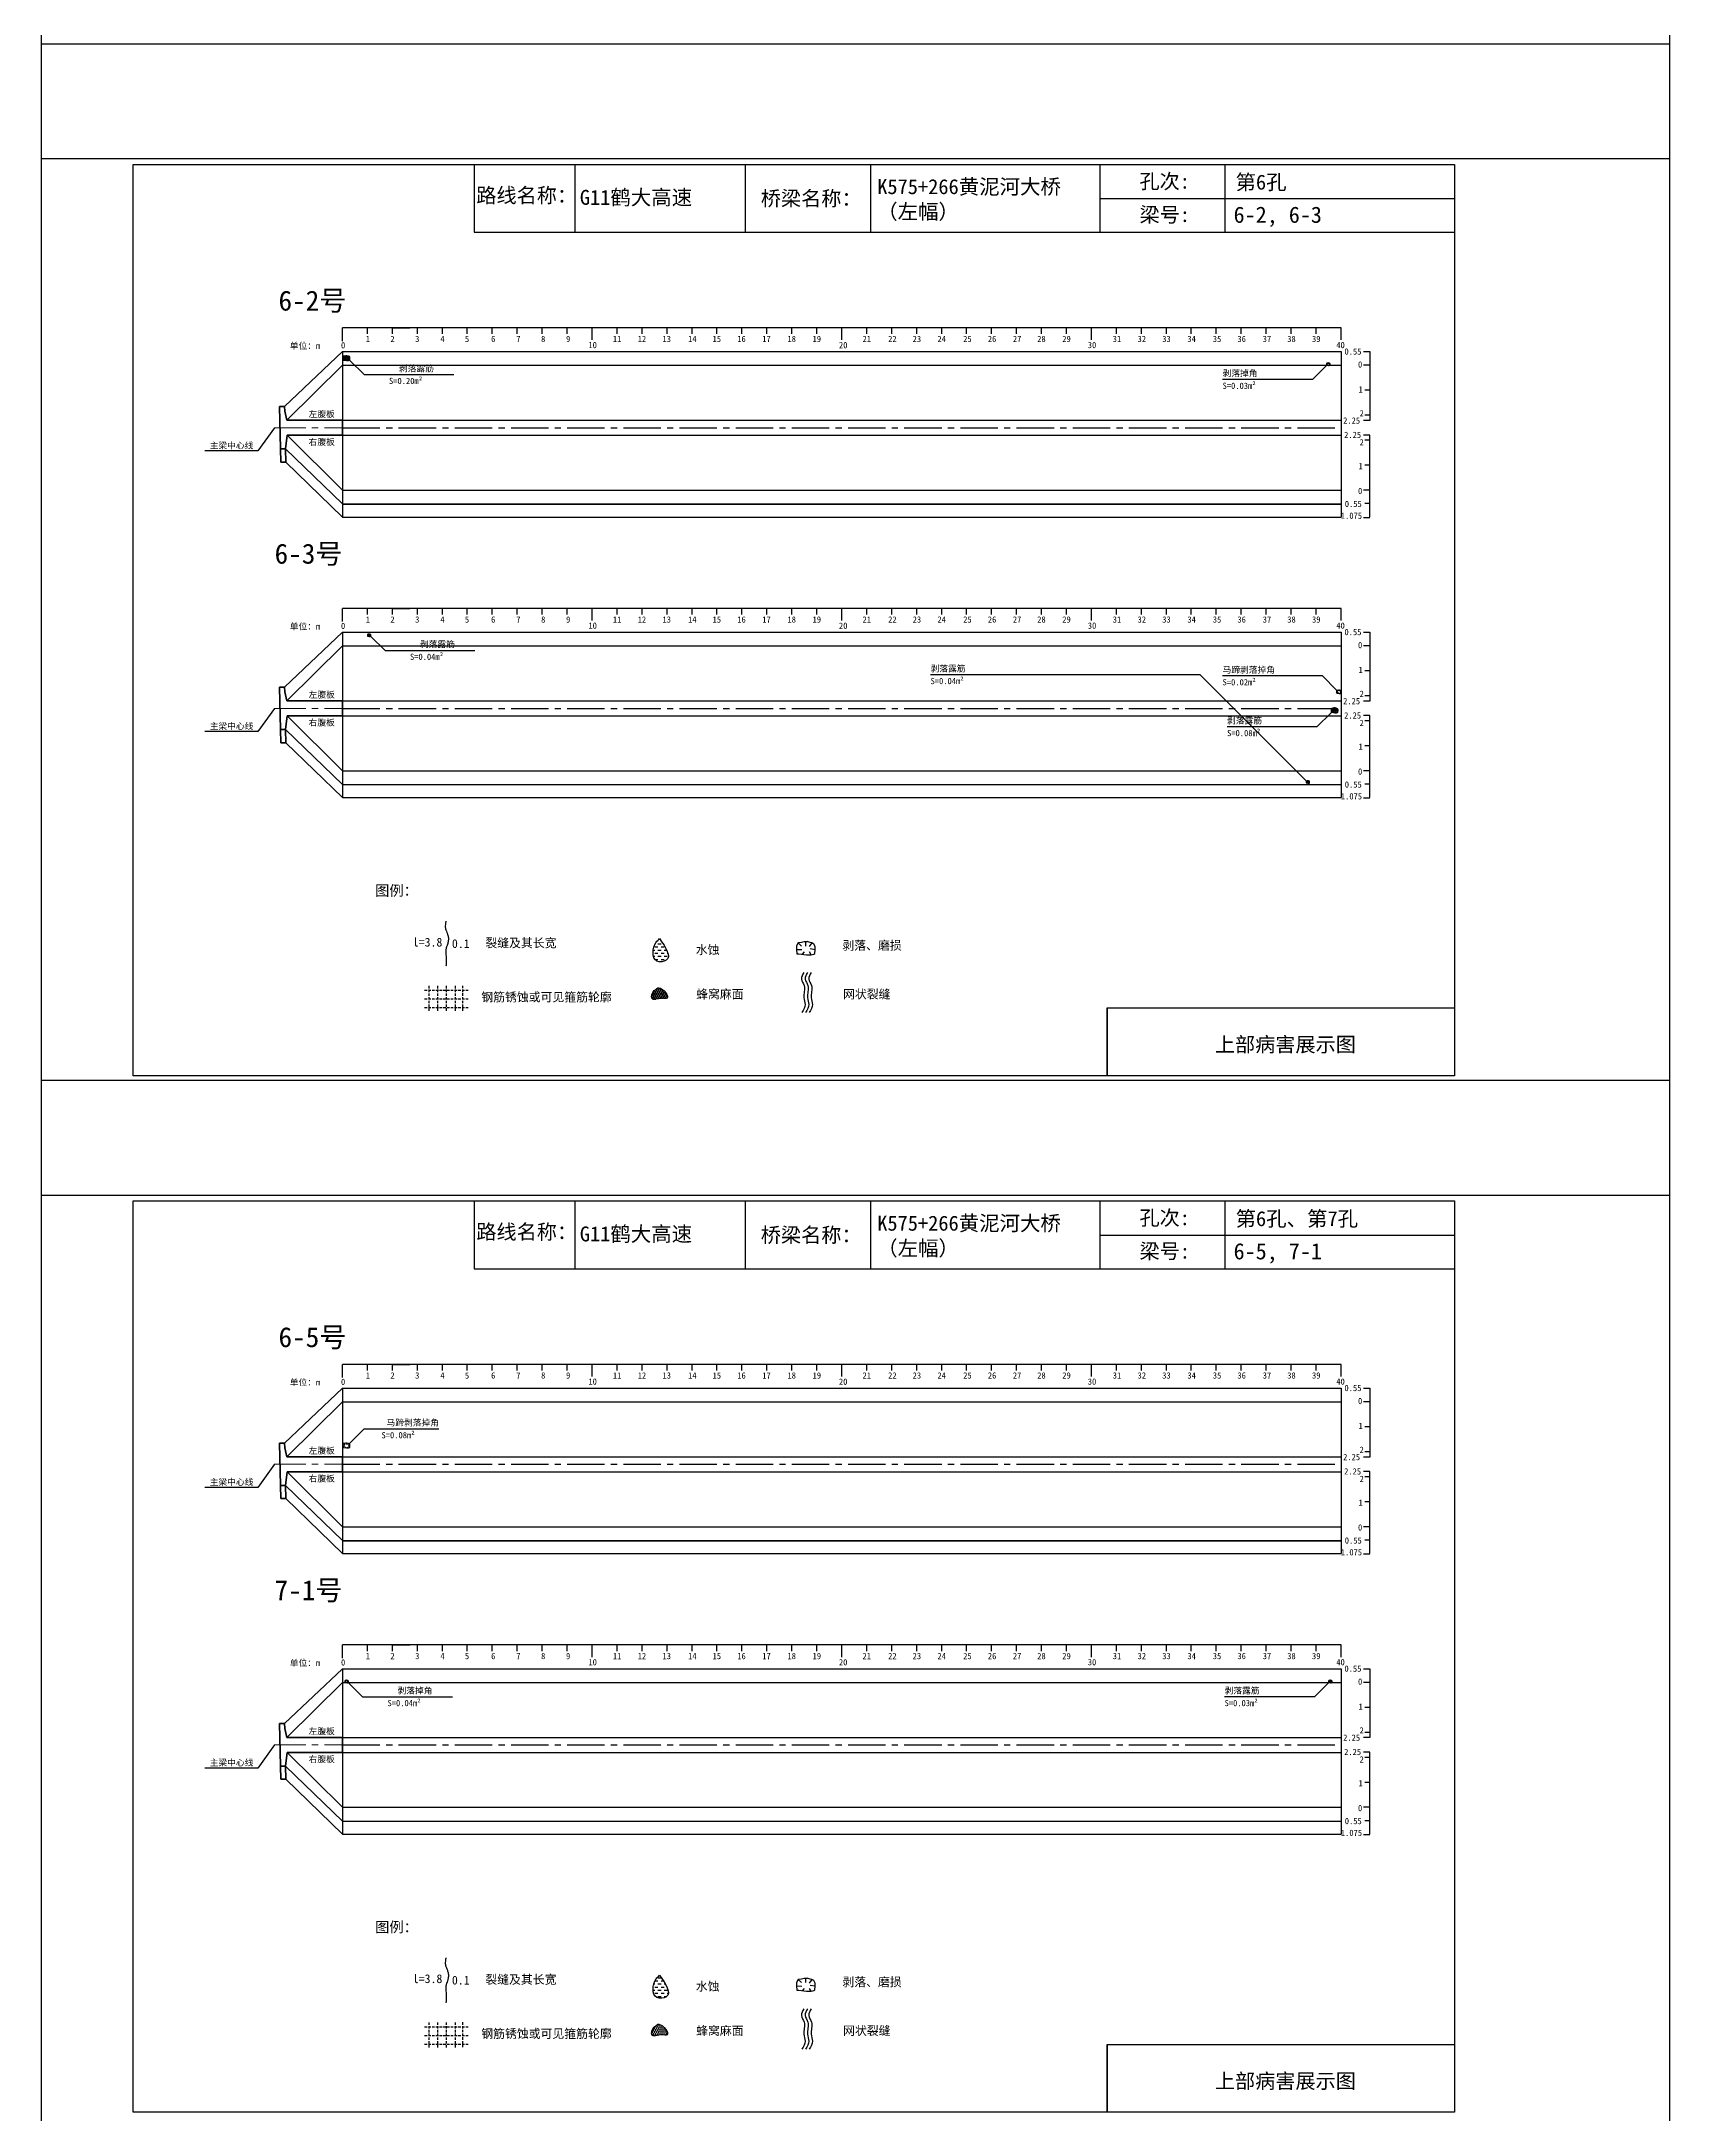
# Model space of a CAD drawing. Header units: millimetres. Extents: x -37 to 615, y -7153 to 23.
# Drawn here: x -37 to 615, y -5446 to -4616 of the extents above; entities that cross this region are included whole.
import ezdxf

# ---------------------------------------------------------------- set-up
doc = ezdxf.new("R2010")
doc.units = ezdxf.units.MM
for name, pattern in [('CENTER', [2, 1.25, -0.25, 0.25, -0.25]), ('CENTER2', [1.125, 0.75, -0.125, 0.125, -0.125]), ('DASHED', [0.75, 0.5, -0.25])]:
    doc.linetypes.add(name, pattern=pattern)
for name, color, linetype in [('加固措施', 7, 'Continuous'), ('图层1', 7, 'Continuous'), ('病害', 5, 'Continuous'), ('轮廓', 3, 'Continuous')]:
    doc.layers.add(name, color=color, linetype=linetype)
doc.layers.add('虚线', color=7, linetype='Continuous', lineweight=30)
doc.styles.get("Standard").update_dxf_attribs({"font": ''})
doc.styles.add('汉字', font='')
doc.styles.get('Standard').set_extended_font_data('SimSun')
doc.styles.get('汉字').set_extended_font_data('SimSun')
pattern_1 = [(0, (-2783.5002, -201.1734), (0.38480574, 0.76961148), [0, -0.76961148])]
pattern_2 = [(0, (-4794.9262, -487.88576), (0.38480574, 0.76961148), [0, -0.76961148])]
pattern_3 = [(0, (-2240.9707, -124.7498), (1.2467706, 1.2467706), [1.2467706, -1.2467706])]

# ---------------------------------------------------------------- blocks, each defined once
blk = doc.blocks.new('adfsd')
at = {"lineweight": -2, "ltscale": 0.5}
for p, q in [((1140.876, -3083.768), (1140.94, -3083.769)), ((1140.897, -3083.694), (1140.936, -3083.729)), ((1140.948, -3083.824), (1140.969, -3083.796)), ((1140.983, -3083.682), (1140.981, -3083.729)), ((1141.053, -3083.694), (1141.022, -3083.735)), ((1141.045, -3083.83), (1141.028, -3083.796)), ((1141.094, -3083.772), (1141.036, -3083.763))]:
    blk.add_line(p, q, dxfattribs=at)
blk.add_lwpolyline([(1141, -3083.682), (1140.967, -3083.682), (1140.934, -3083.69), (1140.897, -3083.694), (1140.876, -3083.727), (1140.876, -3083.768), (1140.88, -3083.818), (1140.905, -3083.818), (1140.991, -3083.83), (1141.045, -3083.83), (1141.078, -3083.822), (1141.09, -3083.814), (1141.094, -3083.772), (1141.094, -3083.735), (1141.078, -3083.707), (1141.053, -3083.694), (1141.033, -3083.69), (1141, -3083.678)], dxfattribs=at)
blk = doc.blocks.new('chi')
at = {"color": 0}
for p, q in [((1147.409, -3079.329), (1147.409, -3078.8)), ((1187.409, -3078.8), (1147.409, -3078.8)), ((1148.409, -3079.041), (1148.409, -3078.8)), ((1149.409, -3079.041), (1149.409, -3078.8)), ((1149.409, -3078.8), (1150.109, -3078.8)), ((1150.409, -3079.041), (1150.409, -3078.8)), ((1151.409, -3079.041), (1151.409, -3078.8)), ((1152.409, -3079.041), (1152.409, -3078.8)), ((1153.409, -3079.041), (1153.409, -3078.8)), ((1154.409, -3079.041), (1154.409, -3078.8)), ((1155.409, -3079.041), (1155.409, -3078.8)), ((1156.409, -3079.041), (1156.409, -3078.8)), ((1157.409, -3079.283), (1157.409, -3078.8)), ((1158.409, -3079.041), (1158.409, -3078.8)), ((1159.409, -3079.041), (1159.409, -3078.8)), ((1160.409, -3079.041), (1160.409, -3078.8)), ((1161.409, -3079.041), (1161.409, -3078.8)), ((1162.409, -3079.041), (1162.409, -3078.8)), ((1163.409, -3079.041), (1163.409, -3078.8)), ((1164.409, -3079.041), (1164.409, -3078.8)), ((1165.409, -3079.041), (1165.409, -3078.8)), ((1166.409, -3079.041), (1166.409, -3078.8)), ((1167.409, -3079.283), (1167.409, -3078.8)), ((1168.409, -3079.041), (1168.409, -3078.8)), ((1169.409, -3079.041), (1169.409, -3078.8)), ((1170.409, -3079.041), (1170.409, -3078.8)), ((1171.409, -3079.041), (1171.409, -3078.8)), ((1172.409, -3079.041), (1172.409, -3078.8)), ((1173.409, -3079.041), (1173.409, -3078.8)), ((1174.409, -3079.041), (1174.409, -3078.8)), ((1175.409, -3079.041), (1175.409, -3078.8)), ((1176.409, -3079.041), (1176.409, -3078.8)), ((1177.409, -3079.283), (1177.409, -3078.8)), ((1178.409, -3079.041), (1178.409, -3078.8)), ((1179.409, -3079.041), (1179.409, -3078.8)), ((1180.409, -3079.041), (1180.409, -3078.8)), ((1181.409, -3079.041), (1181.409, -3078.8)), ((1182.409, -3079.041), (1182.409, -3078.8)), ((1183.409, -3079.041), (1183.409, -3078.8)), ((1184.409, -3079.041), (1184.409, -3078.8)), ((1185.409, -3079.041), (1185.409, -3078.8)), ((1186.409, -3079.041), (1186.409, -3078.8)), ((1187.409, -3079.283), (1187.409, -3078.8))]:
    blk.add_line(p, q, dxfattribs=at)
for s, p in [('1', (1148.339, -3079.368)), ('2', (1149.328, -3079.368)), ('3', (1150.319, -3079.368)), ('4', (1151.329, -3079.368)), ('5', (1152.313, -3079.368)), ('6', (1153.363, -3079.368)), ('7', (1154.37, -3079.368)), ('8', (1155.363, -3079.368)), ('9', (1156.363, -3079.368)), ('11', (1158.242, -3079.368)), ('12', (1159.233, -3079.368)), ('13', (1160.227, -3079.368)), ('14', (1161.252, -3079.368)), ('15', (1162.233, -3079.368)), ('16', (1163.223, -3079.368)), ('17', (1164.224, -3079.368)), ('18', (1165.232, -3079.368)), ('19', (1166.238, -3079.368)), ('21', (1168.24, -3079.368)), ('22', (1169.264, -3079.368)), ('23', (1170.247, -3079.368)), ('24', (1171.24, -3079.368)), ('25', (1172.271, -3079.368)), ('26', (1173.258, -3079.368)), ('27', (1174.261, -3079.368)), ('28', (1175.236, -3079.368)), ('29', (1176.24, -3079.368)), ('31', (1178.261, -3079.368)), ('32', (1179.256, -3079.368)), ('33', (1180.243, -3079.368)), ('34', (1181.251, -3079.368)), ('35', (1182.269, -3079.368)), ('36', (1183.256, -3079.368)), ('37', (1184.269, -3079.368)), ('38', (1185.251, -3079.368)), ('39', (1186.242, -3079.368)), ('0', (1147.349, -3079.623)), ('10', (1157.259, -3079.613)), ('20', (1167.294, -3079.617)), ('30', (1177.262, -3079.613)), ('40', (1187.216, -3079.613))]:
    blk.add_text(s, height=0.25).set_placement(p)
blk = doc.blocks.new('kopp')
at = {"color": 0}
for p, q in [((1188.308, -3078.25), (1188.558, -3078.25)), ((1188.558, -3078.25), (1188.558, -3078.8)), ((1188.558, -3078.8), (1188.308, -3078.8)), ((1188.558, -3078.8), (1188.558, -3079.8)), ((1188.558, -3079.8), (1188.358, -3079.8)), ((1188.558, -3079.8), (1188.558, -3079.8)), ((1188.558, -3079.8), (1188.558, -3080.8)), ((1188.558, -3080.8), (1188.358, -3080.8)), ((1188.558, -3080.8), (1188.558, -3081.009)), ((1188.558, -3081.009), (1188.308, -3081.009)), ((1188.558, -3081.592), (1188.308, -3081.592)), ((1188.558, -3081.8), (1188.558, -3081.592)), ((1188.558, -3081.8), (1188.358, -3081.8)), ((1188.558, -3082.8), (1188.558, -3081.8)), ((1188.558, -3082.8), (1188.358, -3082.8)), ((1188.558, -3083.8), (1188.558, -3082.8)), ((1188.558, -3082.8), (1188.558, -3082.8)), ((1188.558, -3083.8), (1188.308, -3083.8)), ((1188.558, -3084.875), (1188.558, -3083.8)), ((1188.308, -3084.888), (1188.558, -3084.888)), ((1188.558, -3084.338), (1188.358, -3084.338))]:
    blk.add_line(p, q, dxfattribs=at)
for s, p in [('0.55', (1187.543, -3078.37)), ('0', (1188.086, -3078.891)), ('1', (1188.109, -3079.89)), ('2.25', (1187.49, -3081.135)), ('2', (1188.15, -3080.842)), ('2.25', (1187.53, -3081.708)), ('2', (1188.15, -3082.006)), ('1', (1188.109, -3082.959)), ('0.55', (1187.556, -3084.474)), ('0', (1188.086, -3083.954)), ('1.075', (1187.398, -3084.946))]:
    blk.add_text(s, height=0.25).set_placement(p)

msp = doc.modelspace()

# ---------------------------------------------------------------- hatches: boundary and pattern name
at = {"layer": '加固措施', "lineweight": -2}
h = msp.add_hatch(dxfattribs=at)
h.set_pattern_fill('DASH', color=256, scale=0.626645)
h.set_pattern_definition(pattern_3)
edge = h.paths.add_edge_path()
edge.add_spline(control_points=[(210.85, -4975.12), (210.36, -4975.55), (208.03, -4977.61), (207.41, -4985.1), (216.74, -4983.77), (213.29, -4978.7), (210.85, -4975.12)], knot_values=[0, 0, 0, 0, 3.237042, 15.187225, 21.182779, 35.601669, 35.601669, 35.601669, 35.601669], degree=3, periodic=0)
h = msp.add_hatch(dxfattribs=at)
h.set_pattern_fill('DASH', color=256, scale=0.626645)
h.set_pattern_definition(pattern_3)
edge = h.paths.add_edge_path()
edge.add_spline(control_points=[(210.85, -4975.12), (210.36, -4975.55), (208.03, -4977.61), (207.41, -4985.1), (216.74, -4983.77), (213.29, -4978.7), (210.85, -4975.12)], knot_values=[0, 0, 0, 0, 3.237042, 15.187225, 21.182779, 35.601669, 35.601669, 35.601669, 35.601669], degree=3, periodic=0)
h = msp.add_hatch(dxfattribs=at)
h.set_pattern_fill('DOTS', scale=0.696272)
h.set_pattern_definition(pattern_1)
edge = h.paths.add_edge_path()
edge.add_spline(control_points=[(210.19, -4994.78), (209.15, -4995.49), (207.68, -4996.51), (207.52, -5000.25), (211, -4998.53), (215.72, -4999.88), (212.21, -4994.7), (210.31, -4994.78), (210.19, -4994.78)], knot_values=[0, 0, 0, 0, 5.205471, 7.397577, 12.944796, 16.169923, 23.88441, 24.400432, 24.400432, 24.400432, 24.400432], degree=3, periodic=0)
h = msp.add_hatch(dxfattribs=at)
h.set_pattern_fill('DOTS', scale=0.696272)
h.set_pattern_definition(pattern_1)
edge = h.paths.add_edge_path()
edge.add_spline(control_points=[(210.19, -4994.78), (209.15, -4995.49), (207.68, -4996.51), (207.52, -5000.25), (211, -4998.53), (215.72, -4999.88), (212.21, -4994.7), (210.31, -4994.78), (210.19, -4994.78)], knot_values=[0, 0, 0, 0, 5.205471, 7.397577, 12.944796, 16.169923, 23.88441, 24.400432, 24.400432, 24.400432, 24.400432], degree=3, periodic=0)
h = msp.add_hatch(dxfattribs=at)
h.set_pattern_fill('DASH', color=256, scale=0.626645)
h.set_pattern_definition(pattern_3)
edge = h.paths.add_edge_path()
edge.add_spline(control_points=[(210.85, -5390.12), (210.36, -5390.55), (208.03, -5392.61), (207.41, -5400.1), (216.74, -5398.77), (213.29, -5393.7), (210.85, -5390.12)], knot_values=[0, 0, 0, 0, 3.237042, 15.187225, 21.182779, 35.601669, 35.601669, 35.601669, 35.601669], degree=3, periodic=0)
h = msp.add_hatch(dxfattribs=at)
h.set_pattern_fill('DASH', color=256, scale=0.626645)
h.set_pattern_definition(pattern_3)
edge = h.paths.add_edge_path()
edge.add_spline(control_points=[(210.85, -5390.12), (210.36, -5390.55), (208.03, -5392.61), (207.41, -5400.1), (216.74, -5398.77), (213.29, -5393.7), (210.85, -5390.12)], knot_values=[0, 0, 0, 0, 3.237042, 15.187225, 21.182779, 35.601669, 35.601669, 35.601669, 35.601669], degree=3, periodic=0)
h = msp.add_hatch(dxfattribs=at)
h.set_pattern_fill('DOTS', scale=0.696272)
h.set_pattern_definition(pattern_1)
edge = h.paths.add_edge_path()
edge.add_spline(control_points=[(210.19, -5409.78), (209.15, -5410.49), (207.68, -5411.51), (207.52, -5415.25), (211, -5413.53), (215.72, -5414.88), (212.21, -5409.7), (210.31, -5409.78), (210.19, -5409.78)], knot_values=[0, 0, 0, 0, 5.205471, 7.397577, 12.944796, 16.169923, 23.88441, 24.400432, 24.400432, 24.400432, 24.400432], degree=3, periodic=0)
h = msp.add_hatch(dxfattribs=at)
h.set_pattern_fill('DOTS', scale=0.696272)
h.set_pattern_definition(pattern_1)
edge = h.paths.add_edge_path()
edge.add_spline(control_points=[(210.19, -5409.78), (209.15, -5410.49), (207.68, -5411.51), (207.52, -5415.25), (211, -5413.53), (215.72, -5414.88), (212.21, -5409.7), (210.31, -5409.78), (210.19, -5409.78)], knot_values=[0, 0, 0, 0, 5.205471, 7.397577, 12.944796, 16.169923, 23.88441, 24.400432, 24.400432, 24.400432, 24.400432], degree=3, periodic=0)
at = {"layer": '病害', "lineweight": -2}
h = msp.add_hatch(dxfattribs=at)
h.set_pattern_fill('DOTS', color=4, scale=0.696272, style=0)
h.set_pattern_definition(pattern_2)
edge = h.paths.add_edge_path()
edge.add_spline(control_points=[(210.19, -4994.78), (209.15, -4995.49), (207.68, -4996.51), (207.52, -5000.25), (211, -4998.53), (215.72, -4999.88), (212.21, -4994.7), (210.31, -4994.78), (210.19, -4994.78)], knot_values=[0, 0, 0, 0, 1.041094, 1.479515, 2.588959, 3.233985, 4.776882, 4.880086, 4.880086, 4.880086, 4.880086], degree=3, periodic=0)
h = msp.add_hatch(dxfattribs=at)
h.set_pattern_fill('DOTS', color=4, scale=0.696272, style=0)
h.set_pattern_definition(pattern_2)
edge = h.paths.add_edge_path()
edge.add_spline(control_points=[(210.19, -4994.78), (209.15, -4995.49), (207.68, -4996.51), (207.52, -5000.25), (211, -4998.53), (215.72, -4999.88), (212.21, -4994.7), (210.31, -4994.78), (210.19, -4994.78)], knot_values=[0, 0, 0, 0, 1.041094, 1.479515, 2.588959, 3.233985, 4.776882, 4.880086, 4.880086, 4.880086, 4.880086], degree=3, periodic=0)
h = msp.add_hatch(dxfattribs=at)
h.set_pattern_fill('DOTS', color=4, scale=0.696272, style=0)
h.set_pattern_definition(pattern_2)
edge = h.paths.add_edge_path()
edge.add_spline(control_points=[(210.19, -5409.78), (209.15, -5410.49), (207.68, -5411.51), (207.52, -5415.25), (211, -5413.53), (215.72, -5414.88), (212.21, -5409.7), (210.31, -5409.78), (210.19, -5409.78)], knot_values=[0, 0, 0, 0, 1.041094, 1.479515, 2.588959, 3.233985, 4.776882, 4.880086, 4.880086, 4.880086, 4.880086], degree=3, periodic=0)
h = msp.add_hatch(dxfattribs=at)
h.set_pattern_fill('DOTS', color=4, scale=0.696272, style=0)
h.set_pattern_definition(pattern_2)
edge = h.paths.add_edge_path()
edge.add_spline(control_points=[(210.19, -5409.78), (209.15, -5410.49), (207.68, -5411.51), (207.52, -5415.25), (211, -5413.53), (215.72, -5414.88), (212.21, -5409.7), (210.31, -5409.78), (210.19, -5409.78)], knot_values=[0, 0, 0, 0, 1.041094, 1.479515, 2.588959, 3.233985, 4.776882, 4.880086, 4.880086, 4.880086, 4.880086], degree=3, periodic=0)

# ---------------------------------------------------------------- linework, layer by layer
at = {"color": 0, "linetype": 'ByBlock'}
for p, q in [((0, -4665.15), (529.17, -4665.15)), ((0, -5030), (0, -4665.15)), ((136.5, -4665.15), (136.5, -4692.28)), ((245.1, -4665.15), (245.1, -4692.28)), ((387.13, -4665.15), (387.13, -4692.28)), ((437.29, -4665.21), (437.29, -4692.34)), ((529.17, -4665.15), (529.17, -5030)), ((136.5, -4692.28), (529.17, -4692.28)), ((390.12, -5030), (390.12, -5002.88)), ((390.12, -5002.88), (529.17, -5002.88)), ((529.17, -5030), (0, -5030)), ((0, -5080.15), (529.17, -5080.15)), ((0, -5445), (0, -5080.15)), ((136.5, -5080.15), (136.5, -5107.28)), ((245.1, -5080.15), (245.1, -5107.28)), ((387.13, -5080.15), (387.13, -5107.28)), ((437.29, -5080.21), (437.29, -5107.34)), ((529.17, -5080.15), (529.17, -5445)), ((136.5, -5107.28), (529.17, -5107.28)), ((390.12, -5445), (390.12, -5417.88)), ((390.12, -5417.88), (529.17, -5417.88)), ((529.17, -5445), (0, -5445))]:
    msp.add_line(p, q, dxfattribs=at)
at = {"color": 0}
for p, q in [((60.65, -4762.07), (83.82, -4740.07)), ((61.57, -4767.57), (83.82, -4745.57)), ((83.82, -4740.07), (83.82, -4806.32)), ((83.82, -4740.07), (483.82, -4740.07)), ((483.82, -4740.07), (483.82, -4806.32)), ((56.57, -4770.57), (49.96, -4779.83)), ((83.82, -4767.57), (483.82, -4767.57)), ((483.82, -4767.57), (483.82, -4770.57)), ((49.96, -4779.83), (28.63, -4779.83)), ((60.99, -4779.07), (83.82, -4801.07)), ((61.64, -4773.57), (83.82, -4795.57)), ((83.82, -4773.57), (483.82, -4773.57)), ((61.09, -4784.32), (83.82, -4806.32)), ((83.82, -4795.57), (483.82, -4795.57)), ((83.82, -4801.07), (483.82, -4801.07)), ((83.82, -4801.19), (483.82, -4801.19)), ((83.82, -4806.32), (483.82, -4806.32)), ((60.65, -4874.41), (83.82, -4852.41)), ((83.82, -4852.41), (83.82, -4918.66)), ((83.82, -4852.41), (483.82, -4852.41)), ((483.82, -4852.41), (483.82, -4918.66)), ((61.57, -4879.92), (83.82, -4857.91)), ((83.82, -4857.91), (483.82, -4857.91)), ((83.82, -4879.91), (483.82, -4879.91)), ((483.82, -4879.91), (483.82, -4882.91)), ((56.57, -4882.91), (49.96, -4892.17)), ((61.64, -4885.91), (83.82, -4907.91)), ((83.82, -4885.91), (483.82, -4885.91)), ((49.96, -4892.17), (28.63, -4892.17)), ((60.99, -4891.41), (83.82, -4913.41)), ((61.09, -4896.66), (83.82, -4918.66)), ((83.82, -4907.91), (483.82, -4907.91)), ((83.82, -4913.41), (483.82, -4913.41)), ((83.82, -4918.66), (483.82, -4918.66)), ((60.65, -5177.07), (83.82, -5155.07)), ((61.57, -5182.57), (83.82, -5160.57)), ((83.82, -5155.07), (83.82, -5221.32)), ((83.82, -5155.07), (483.82, -5155.07)), ((483.82, -5155.07), (483.82, -5221.32)), ((56.57, -5185.57), (49.96, -5194.83)), ((83.82, -5182.57), (483.82, -5182.57)), ((483.82, -5182.57), (483.82, -5185.57)), ((49.96, -5194.83), (28.63, -5194.83)), ((60.99, -5194.07), (83.82, -5216.07)), ((61.64, -5188.57), (83.82, -5210.57)), ((83.82, -5188.57), (483.82, -5188.57)), ((61.09, -5199.32), (83.82, -5221.32)), ((83.82, -5210.57), (483.82, -5210.57)), ((83.82, -5216.07), (483.82, -5216.07)), ((83.82, -5216.19), (483.82, -5216.19)), ((83.82, -5221.32), (483.82, -5221.32)), ((60.65, -5289.41), (83.82, -5267.41)), ((83.82, -5267.41), (83.82, -5333.66)), ((83.82, -5267.41), (483.82, -5267.41)), ((483.82, -5267.41), (483.82, -5333.66)), ((61.57, -5294.92), (83.82, -5272.91)), ((83.82, -5272.91), (483.82, -5272.91)), ((83.82, -5294.91), (483.82, -5294.91)), ((483.82, -5294.91), (483.82, -5297.91)), ((56.57, -5297.91), (49.96, -5307.17)), ((61.64, -5300.91), (83.82, -5322.91)), ((83.82, -5300.91), (483.82, -5300.91)), ((49.96, -5307.17), (28.63, -5307.17)), ((60.99, -5306.41), (83.82, -5328.41)), ((61.09, -5311.66), (83.82, -5333.66)), ((83.82, -5322.91), (483.82, -5322.91)), ((83.82, -5328.41), (483.82, -5328.41)), ((83.82, -5333.66), (483.82, -5333.66))]:
    msp.add_line(p, q, dxfattribs=at)
for p, q in [((83.82, -4745.57), (483.82, -4745.57)), ((83.82, -5160.57), (483.82, -5160.57))]:
    msp.add_line(p, q)
at = {"color": 1, "linetype": 'DASHED'}
for p, q in [((84, -4742.19), (86.79, -4742.19)), ((84, -4742.68), (86.79, -4742.68)), ((84, -4743.17), (86.79, -4743.17)), ((84.7, -4743.65), (84.7, -4741.71)), ((85.39, -4743.65), (85.39, -4741.71)), ((86.09, -4743.65), (86.09, -4741.71)), ((93.8, -4853.38), (95.19, -4853.38)), ((93.8, -4853.62), (95.19, -4853.62)), ((93.8, -4853.86), (95.19, -4853.86)), ((94.15, -4854.11), (94.15, -4853.13)), ((94.5, -4854.11), (94.5, -4853.13)), ((94.85, -4854.11), (94.85, -4853.13)), ((479.8, -4883.19), (482.59, -4883.19)), ((479.8, -4883.67), (482.59, -4883.67)), ((479.8, -4884.16), (482.59, -4884.16)), ((480.5, -4884.65), (480.5, -4882.7)), ((481.19, -4884.65), (481.19, -4882.7)), ((481.89, -4884.65), (481.89, -4882.7)), ((469.8, -4912.14), (471.19, -4912.14)), ((469.8, -4912.38), (471.19, -4912.38)), ((469.8, -4912.62), (471.19, -4912.62)), ((470.15, -4912.87), (470.15, -4911.89)), ((470.5, -4912.87), (470.5, -4911.89)), ((470.85, -4912.87), (470.85, -4911.89)), ((478.8, -5272.27), (480.19, -5272.27)), ((478.8, -5272.51), (480.19, -5272.51)), ((478.8, -5272.76), (480.19, -5272.76)), ((479.15, -5273), (479.15, -5272.03)), ((479.5, -5273), (479.5, -5272.03)), ((479.85, -5273), (479.85, -5272.03))]:
    msp.add_line(p, q, dxfattribs=at)
at = {"color": 7}
for p, q in [((84, -4742.87), (84.82, -4742.88)), ((84.26, -4741.92), (84.77, -4742.36)), ((84.92, -4743.58), (85.19, -4743.22)), ((85.37, -4741.76), (85.34, -4742.36)), ((86.26, -4741.92), (85.86, -4742.44)), ((86.16, -4743.65), (85.94, -4743.22)), ((86.79, -4742.92), (86.04, -4742.8)), ((478, -4745.21), (478.41, -4745.21)), ((478.13, -4744.73), (478.38, -4744.95)), ((478.46, -4745.56), (478.59, -4745.38)), ((478.68, -4744.65), (478.67, -4744.95)), ((479.13, -4744.73), (478.93, -4744.99)), ((479.08, -4745.6), (478.97, -4745.38)), ((479.39, -4745.23), (479.02, -4745.17)), ((93.8, -4853.71), (94.21, -4853.72)), ((93.93, -4853.24), (94.18, -4853.46)), ((94.26, -4854.07), (94.39, -4853.89)), ((94.48, -4853.16), (94.47, -4853.46)), ((94.93, -4853.24), (94.73, -4853.5)), ((94.88, -4854.11), (94.77, -4853.89)), ((95.19, -4853.74), (94.82, -4853.68)), ((482, -4876.43), (482.59, -4876.44)), ((482.19, -4875.76), (482.55, -4876.07)), ((482.66, -4876.94), (482.85, -4876.69)), ((482.98, -4875.64), (482.96, -4876.07)), ((483.62, -4875.76), (483.34, -4876.13)), ((483.55, -4877), (483.39, -4876.69)), ((484, -4876.47), (483.47, -4876.39)), ((479.8, -4883.86), (480.62, -4883.87)), ((480.06, -4882.91), (480.57, -4883.35)), ((480.72, -4884.57), (480.99, -4884.21)), ((481.17, -4882.75), (481.14, -4883.35)), ((482.06, -4882.91), (481.66, -4883.43)), ((481.96, -4884.65), (481.74, -4884.21)), ((482.59, -4883.91), (481.84, -4883.79)), ((469.8, -4912.47), (470.21, -4912.48)), ((469.93, -4912), (470.18, -4912.22)), ((470.26, -4912.83), (470.39, -4912.65)), ((470.48, -4911.92), (470.47, -4912.22)), ((470.93, -4912), (470.73, -4912.26)), ((470.88, -4912.87), (470.77, -4912.65)), ((471.19, -4912.5), (470.82, -4912.44)), ((84, -5178.21), (84.82, -5178.22)), ((84.26, -5177.26), (84.77, -5177.7)), ((84.92, -5178.92), (85.19, -5178.56)), ((85.37, -5177.11), (85.34, -5177.7)), ((86.26, -5177.26), (85.86, -5177.78)), ((86.16, -5179), (85.94, -5178.56)), ((86.79, -5178.26), (86.04, -5178.15)), ((84.8, -5272.61), (85.21, -5272.61)), ((84.93, -5272.13), (85.18, -5272.35)), ((85.26, -5272.96), (85.39, -5272.78)), ((85.48, -5272.05), (85.47, -5272.35)), ((85.93, -5272.13), (85.73, -5272.39)), ((85.88, -5273), (85.77, -5272.78)), ((86.19, -5272.63), (85.82, -5272.57)), ((478.8, -5272.61), (479.21, -5272.61)), ((478.93, -5272.13), (479.18, -5272.35)), ((479.26, -5272.96), (479.39, -5272.78)), ((479.48, -5272.05), (479.47, -5272.35)), ((479.93, -5272.13), (479.73, -5272.39)), ((479.88, -5273), (479.77, -5272.78)), ((480.19, -5272.63), (479.82, -5272.57))]:
    msp.add_line(p, q, dxfattribs=at)
at = {"color": 1, "linetype": 'CENTER2', "ltscale": 20}
for p, q in [((83.82, -4770.57), (483.82, -4770.57)), ((83.82, -4882.91), (483.82, -4882.91)), ((83.82, -5185.57), (483.82, -5185.57)), ((83.82, -5297.91), (483.82, -5297.91))]:
    msp.add_line(p, q, dxfattribs=at)
at = {"color": 1, "linetype": 'DASHED', "ltscale": 2}
for p, q in [((116.71, -4995.75), (134.11, -4995.75)), ((116.71, -4995.75), (134.11, -4995.75)), ((118.45, -4994.01), (118.45, -5004.45)), ((118.45, -4994.01), (118.45, -5004.45)), ((121.93, -4994.01), (121.93, -5004.45)), ((121.93, -4994.01), (121.93, -5004.45)), ((125.41, -4994.01), (125.41, -5004.45)), ((125.41, -4994.01), (125.41, -5004.45)), ((128.89, -4994.01), (128.89, -5004.45)), ((128.89, -4994.01), (128.89, -5004.45)), ((131.87, -4993.98), (131.87, -5004.43)), ((131.87, -4993.98), (131.87, -5004.43)), ((116.71, -4999.23), (134.11, -4999.23)), ((116.71, -4999.23), (134.11, -4999.23)), ((116.71, -5002.71), (134.11, -5002.71)), ((116.71, -5002.71), (134.11, -5002.71)), ((116.71, -5410.75), (134.11, -5410.75)), ((116.71, -5410.75), (134.11, -5410.75)), ((118.45, -5409.01), (118.45, -5419.45)), ((118.45, -5409.01), (118.45, -5419.45)), ((121.93, -5409.01), (121.93, -5419.45)), ((121.93, -5409.01), (121.93, -5419.45)), ((125.41, -5409.01), (125.41, -5419.45)), ((125.41, -5409.01), (125.41, -5419.45)), ((128.89, -5409.01), (128.89, -5419.45)), ((128.89, -5409.01), (128.89, -5419.45)), ((131.87, -5408.98), (131.87, -5419.43)), ((131.87, -5408.98), (131.87, -5419.43)), ((116.71, -5414.23), (134.11, -5414.23)), ((116.71, -5414.23), (134.11, -5414.23)), ((116.71, -5417.71), (134.11, -5417.71)), ((116.71, -5417.71), (134.11, -5417.71))]:
    msp.add_line(p, q, dxfattribs=at)
at = {"color": 3, "linetype": 'ByBlock'}
for points in [[(-36.77, -4201.81), (615.38, -4201.81), (615.38, -4662.93), (-36.77, -4662.93)], [(-36.77, -4616.81), (615.38, -4616.81), (615.38, -5077.93), (-36.77, -5077.93)], [(-36.77, -5031.81), (615.38, -5031.81), (615.38, -5492.93), (-36.77, -5492.93)]]:
    msp.add_lwpolyline(points, close=True, dxfattribs=at)
at = {"color": 7}
for points in [[(85.58, -4741.76), (85.16, -4741.76), (84.74, -4741.87), (84.26, -4741.92), (84, -4742.34), (84, -4742.87), (84.05, -4743.5), (84.37, -4743.5), (85.47, -4743.65), (86.16, -4743.65), (86.58, -4743.55), (86.74, -4743.44), (86.79, -4742.92), (86.79, -4742.44), (86.58, -4742.08), (86.26, -4741.92), (86, -4741.87), (85.58, -4741.71)], [(86.79, -4743.65), (92.45, -4749.31), (128.45, -4749.31)], [(478, -4745.6), (472.34, -4751.26), (436.34, -4751.26)], [(478.79, -4744.65), (478.58, -4744.65), (478.37, -4744.71), (478.13, -4744.73), (478, -4744.94), (478, -4745.21), (478.03, -4745.52), (478.18, -4745.52), (478.74, -4745.6), (479.08, -4745.6), (479.29, -4745.55), (479.37, -4745.49), (479.39, -4745.23), (479.39, -4745), (479.29, -4744.81), (479.13, -4744.73), (479, -4744.71), (478.79, -4744.63)], [(94.59, -4853.16), (94.38, -4853.16), (94.17, -4853.21), (93.93, -4853.24), (93.8, -4853.45), (93.8, -4853.71), (93.83, -4854.03), (93.98, -4854.03), (94.54, -4854.11), (94.88, -4854.11), (95.09, -4854.06), (95.17, -4854), (95.19, -4853.74), (95.19, -4853.5), (95.09, -4853.32), (94.93, -4853.24), (94.8, -4853.21), (94.59, -4853.13)], [(95.19, -4854.11), (100.85, -4859.76), (136.85, -4859.76)], [(469.8, -4911.89), (427.37, -4869.47), (319.37, -4869.47)], [(482, -4875.6), (476.34, -4869.95), (436.34, -4869.95)], [(483.13, -4875.64), (482.83, -4875.64), (482.53, -4875.72), (482.19, -4875.76), (482, -4876.06), (482, -4876.43), (482.04, -4876.89), (482.26, -4876.89), (483.06, -4877), (483.55, -4877), (483.85, -4876.92), (483.96, -4876.85), (484, -4876.47), (484, -4876.13), (483.85, -4875.87), (483.62, -4875.76), (483.43, -4875.72), (483.13, -4875.6)], [(479.8, -4884.65), (474.14, -4890.3), (438.14, -4890.3)], [(481.38, -4882.75), (480.96, -4882.75), (480.54, -4882.86), (480.06, -4882.91), (479.8, -4883.33), (479.8, -4883.86), (479.85, -4884.49), (480.17, -4884.49), (481.27, -4884.65), (481.96, -4884.65), (482.38, -4884.54), (482.54, -4884.44), (482.59, -4883.91), (482.59, -4883.44), (482.38, -4883.07), (482.06, -4882.91), (481.8, -4882.86), (481.38, -4882.7)], [(470.59, -4911.92), (470.38, -4911.92), (470.17, -4911.97), (469.93, -4912), (469.8, -4912.21), (469.8, -4912.47), (469.83, -4912.79), (469.98, -4912.79), (470.54, -4912.87), (470.88, -4912.87), (471.09, -4912.81), (471.17, -4912.76), (471.19, -4912.5), (471.19, -4912.26), (471.09, -4912.08), (470.93, -4912), (470.8, -4911.97), (470.59, -4911.89)], [(85.58, -5177.11), (85.16, -5177.11), (84.74, -5177.21), (84.26, -5177.26), (84, -5177.69), (84, -5178.21), (84.05, -5178.84), (84.37, -5178.84), (85.47, -5179), (86.16, -5179), (86.58, -5178.89), (86.74, -5178.79), (86.79, -5178.26), (86.79, -5177.79), (86.58, -5177.42), (86.26, -5177.26), (86, -5177.21), (85.58, -5177.05)], [(86.79, -5177.05), (92.45, -5171.4), (122.45, -5171.4)], [(85.59, -5272.05), (85.38, -5272.05), (85.17, -5272.11), (84.93, -5272.13), (84.8, -5272.34), (84.8, -5272.61), (84.83, -5272.92), (84.98, -5272.92), (85.54, -5273), (85.88, -5273), (86.09, -5272.95), (86.17, -5272.89), (86.19, -5272.63), (86.19, -5272.4), (86.09, -5272.21), (85.93, -5272.13), (85.8, -5272.11), (85.59, -5272.03)], [(86.19, -5273), (91.85, -5278.66), (127.85, -5278.66)], [(478.8, -5273), (473.14, -5278.66), (437.14, -5278.66)], [(479.59, -5272.05), (479.38, -5272.05), (479.17, -5272.11), (478.93, -5272.13), (478.8, -5272.34), (478.8, -5272.61), (478.83, -5272.92), (478.98, -5272.92), (479.54, -5273), (479.88, -5273), (480.09, -5272.95), (480.17, -5272.89), (480.19, -5272.63), (480.19, -5272.4), (480.09, -5272.21), (479.93, -5272.13), (479.8, -5272.11), (479.59, -5272.03)]]:
    msp.add_lwpolyline(points, dxfattribs=at)
at = {"lineweight": -2}
for points in [[(210.19, -4994.78), (209.15, -4995.49), (207.68, -4996.51), (207.52, -5000.25), (211, -4998.53), (215.72, -4999.88), (212.21, -4994.7), (210.31, -4994.78), (210.19, -4994.78)], [(210.19, -4994.78), (209.15, -4995.49), (207.68, -4996.51), (207.52, -5000.25), (211, -4998.53), (215.72, -4999.88), (212.21, -4994.7), (210.31, -4994.78), (210.19, -4994.78)], [(210.19, -5409.78), (209.15, -5410.49), (207.68, -5411.51), (207.52, -5415.25), (211, -5413.53), (215.72, -5414.88), (212.21, -5409.7), (210.31, -5409.78), (210.19, -5409.78)], [(210.19, -5409.78), (209.15, -5410.49), (207.68, -5411.51), (207.52, -5415.25), (211, -5413.53), (215.72, -5414.88), (212.21, -5409.7), (210.31, -5409.78), (210.19, -5409.78)]]:
    msp.add_open_spline(points, degree=3, knots=[0, 0, 0, 0, 3.624423, 5.150725, 9.013098, 11.258664, 16.630045, 16.989336, 16.989336, 16.989336, 16.989336], dxfattribs=at)
for points in [[(268.59, -4988.64), (268.08, -4989.53), (267.03, -4991.33), (269.71, -4994.45), (267.97, -4998.1), (269.63, -5001.74), (268.46, -5003.65), (267.82, -5004.69)], [(268.59, -4988.64), (268.08, -4989.53), (267.03, -4991.33), (269.71, -4994.45), (267.97, -4998.1), (269.63, -5001.74), (268.46, -5003.65), (267.82, -5004.69)], [(270.07, -4988.64), (269.55, -4989.53), (268.51, -4991.33), (271.18, -4994.45), (269.44, -4998.1), (271.1, -5001.74), (269.94, -5003.65), (269.3, -5004.69)], [(270.07, -4988.64), (269.55, -4989.53), (268.51, -4991.33), (271.18, -4994.45), (269.44, -4998.1), (271.1, -5001.74), (269.94, -5003.65), (269.3, -5004.69)], [(271.52, -4988.64), (271, -4989.53), (269.96, -4991.33), (272.63, -4994.45), (270.89, -4998.1), (272.55, -5001.74), (271.39, -5003.65), (270.75, -5004.69)], [(271.52, -4988.64), (271, -4989.53), (269.96, -4991.33), (272.63, -4994.45), (270.89, -4998.1), (272.55, -5001.74), (271.39, -5003.65), (270.75, -5004.69)], [(268.59, -5403.64), (268.08, -5404.53), (267.03, -5406.33), (269.71, -5409.45), (267.97, -5413.1), (269.63, -5416.74), (268.46, -5418.65), (267.82, -5419.69)], [(268.59, -5403.64), (268.08, -5404.53), (267.03, -5406.33), (269.71, -5409.45), (267.97, -5413.1), (269.63, -5416.74), (268.46, -5418.65), (267.82, -5419.69)], [(270.07, -5403.64), (269.55, -5404.53), (268.51, -5406.33), (271.18, -5409.45), (269.44, -5413.1), (271.1, -5416.74), (269.94, -5418.65), (269.3, -5419.69)], [(270.07, -5403.64), (269.55, -5404.53), (268.51, -5406.33), (271.18, -5409.45), (269.44, -5413.1), (271.1, -5416.74), (269.94, -5418.65), (269.3, -5419.69)], [(271.52, -5403.64), (271, -5404.53), (269.96, -5406.33), (272.63, -5409.45), (270.89, -5413.1), (272.55, -5416.74), (271.39, -5418.65), (270.75, -5419.69)], [(271.52, -5403.64), (271, -5404.53), (269.96, -5406.33), (272.63, -5409.45), (270.89, -5413.1), (272.55, -5416.74), (271.39, -5418.65), (270.75, -5419.69)]]:
    msp.add_open_spline(points, degree=3, knots=[0, 0, 0, 0, 2.808133, 5.677796, 10.461234, 13.324406, 16.732801, 16.732801, 16.732801, 16.732801])
at = {"layer": '加固措施', "lineweight": -2}
for points in [[(210.85, -4975.12), (210.36, -4975.55), (208.03, -4977.61), (207.41, -4985.1), (216.74, -4983.77), (213.29, -4978.7), (210.85, -4975.12)], [(210.85, -4975.12), (210.36, -4975.55), (208.03, -4977.61), (207.41, -4985.1), (216.74, -4983.77), (213.29, -4978.7), (210.85, -4975.12)], [(210.85, -5390.12), (210.36, -5390.55), (208.03, -5392.61), (207.41, -5400.1), (216.74, -5398.77), (213.29, -5393.7), (210.85, -5390.12)], [(210.85, -5390.12), (210.36, -5390.55), (208.03, -5392.61), (207.41, -5400.1), (216.74, -5398.77), (213.29, -5393.7), (210.85, -5390.12)]]:
    msp.add_open_spline(points, degree=3, knots=[0, 0, 0, 0, 2.028466, 9.51698, 13.274057, 22.309569, 22.309569, 22.309569, 22.309569], dxfattribs=at)
at = {"layer": '图层1', "lineweight": -2}
for points in [[(125.25, -4968.18), (125.22, -4968.39), (125.18, -4968.61), (125.07, -4969.25), (125.02, -4969.65), (124.99, -4970.22), (125, -4970.4), (125.02, -4970.69), (125.03, -4970.79), (125.06, -4971), (125.09, -4971.11), (125.19, -4971.49), (125.29, -4971.79), (125.54, -4972.43), (125.69, -4972.78), (125.96, -4973.54), (126.09, -4973.96), (126.21, -4974.66), (126.24, -4974.94), (126.25, -4975.49), (126.23, -4975.75), (126.16, -4976.26), (126.11, -4976.5), (126, -4976.97), (125.93, -4977.19), (125.76, -4977.75), (125.64, -4978.07), (125.45, -4978.67), (125.36, -4978.96), (125.27, -4979.34), (125.24, -4979.46), (125.21, -4979.68), (125.2, -4979.77), (125.18, -4979.97), (125.17, -4980.08), (125.17, -4980.46), (125.18, -4980.75), (125.23, -4981.38), (125.27, -4981.71), (125.33, -4982.3), (125.35, -4982.54), (125.38, -4983), (125.39, -4983.22), (125.4, -4983.64), (125.4, -4983.84), (125.39, -4984.46), (125.37, -4984.86), (125.32, -4985.55), (125.3, -4985.85), (125.27, -4986.15)], [(125.25, -4968.18), (125.22, -4968.39), (125.18, -4968.61), (125.07, -4969.25), (125.02, -4969.65), (124.99, -4970.22), (125, -4970.4), (125.02, -4970.69), (125.03, -4970.79), (125.06, -4971), (125.09, -4971.11), (125.19, -4971.49), (125.29, -4971.79), (125.54, -4972.43), (125.69, -4972.78), (125.96, -4973.54), (126.09, -4973.96), (126.21, -4974.66), (126.24, -4974.94), (126.25, -4975.49), (126.23, -4975.75), (126.16, -4976.26), (126.11, -4976.5), (126, -4976.97), (125.93, -4977.19), (125.76, -4977.75), (125.64, -4978.07), (125.45, -4978.67), (125.36, -4978.96), (125.27, -4979.34), (125.24, -4979.46), (125.21, -4979.68), (125.2, -4979.77), (125.18, -4979.97), (125.17, -4980.08), (125.17, -4980.46), (125.18, -4980.75), (125.23, -4981.38), (125.27, -4981.71), (125.33, -4982.3), (125.35, -4982.54), (125.38, -4983), (125.39, -4983.22), (125.4, -4983.64), (125.4, -4983.84), (125.39, -4984.46), (125.37, -4984.86), (125.32, -4985.55), (125.3, -4985.85), (125.27, -4986.15)], [(125.25, -5383.18), (125.22, -5383.39), (125.18, -5383.61), (125.07, -5384.25), (125.02, -5384.65), (124.99, -5385.22), (125, -5385.4), (125.02, -5385.69), (125.03, -5385.79), (125.06, -5386), (125.09, -5386.11), (125.19, -5386.49), (125.29, -5386.79), (125.54, -5387.43), (125.69, -5387.78), (125.96, -5388.54), (126.09, -5388.96), (126.21, -5389.66), (126.24, -5389.94), (126.25, -5390.49), (126.23, -5390.75), (126.16, -5391.26), (126.11, -5391.5), (126, -5391.97), (125.93, -5392.19), (125.76, -5392.75), (125.64, -5393.07), (125.45, -5393.67), (125.36, -5393.96), (125.27, -5394.34), (125.24, -5394.46), (125.21, -5394.68), (125.2, -5394.77), (125.18, -5394.97), (125.17, -5395.08), (125.17, -5395.46), (125.18, -5395.75), (125.23, -5396.38), (125.27, -5396.71), (125.33, -5397.3), (125.35, -5397.54), (125.38, -5398), (125.39, -5398.22), (125.4, -5398.64), (125.4, -5398.84), (125.39, -5399.46), (125.37, -5399.86), (125.32, -5400.55), (125.3, -5400.85), (125.27, -5401.15)], [(125.25, -5383.18), (125.22, -5383.39), (125.18, -5383.61), (125.07, -5384.25), (125.02, -5384.65), (124.99, -5385.22), (125, -5385.4), (125.02, -5385.69), (125.03, -5385.79), (125.06, -5386), (125.09, -5386.11), (125.19, -5386.49), (125.29, -5386.79), (125.54, -5387.43), (125.69, -5387.78), (125.96, -5388.54), (126.09, -5388.96), (126.21, -5389.66), (126.24, -5389.94), (126.25, -5390.49), (126.23, -5390.75), (126.16, -5391.26), (126.11, -5391.5), (126, -5391.97), (125.93, -5392.19), (125.76, -5392.75), (125.64, -5393.07), (125.45, -5393.67), (125.36, -5393.96), (125.27, -5394.34), (125.24, -5394.46), (125.21, -5394.68), (125.2, -5394.77), (125.18, -5394.97), (125.17, -5395.08), (125.17, -5395.46), (125.18, -5395.75), (125.23, -5396.38), (125.27, -5396.71), (125.33, -5397.3), (125.35, -5397.54), (125.38, -5398), (125.39, -5398.22), (125.4, -5398.64), (125.4, -5398.84), (125.39, -5399.46), (125.37, -5399.86), (125.32, -5400.55), (125.3, -5400.85), (125.27, -5401.15)]]:
    msp.add_open_spline(points, degree=3, knots=[0, 0, 0, 0, 0.93103, 0.93103, 2.904338, 2.904338, 3.933552, 3.933552, 4.598026, 4.598026, 5.2625, 5.2625, 6.799065, 6.799065, 8.335629, 8.335629, 9.872194, 9.872194, 10.744529, 10.744529, 11.616864, 11.616864, 12.4892, 12.4892, 13.361535, 13.361535, 14.755665, 14.755665, 16.149795, 16.149795, 16.835641, 16.835641, 17.410365, 17.410365, 17.98509, 17.98509, 19.45733, 19.45733, 20.929571, 20.929571, 21.910052, 21.910052, 22.722819, 22.722819, 23.535585, 23.535585, 25.161117, 25.161117, 26.428502, 26.428502, 26.428502, 26.428502], dxfattribs=at)
at = {"layer": '病害', "color": 5}
for p, q in [((136.5, -4665.15), (136.5, -4692.28)), ((245.1, -4665.15), (245.1, -4692.28)), ((387.13, -4665.15), (387.13, -4692.28)), ((529.17, -4665.15), (529.17, -4692.28)), ((136.5, -4692.28), (386.58, -4692.28)), ((386.58, -4692.28), (529.17, -4692.28)), ((390.12, -5002.88), (529.17, -5002.88)), ((390.12, -5002.88), (390.12, -5030)), ((529.17, -5002.88), (529.17, -5030)), ((136.5, -5080.15), (136.5, -5107.28)), ((245.1, -5080.15), (245.1, -5107.28)), ((387.13, -5080.15), (387.13, -5107.28)), ((529.17, -5080.15), (529.17, -5107.28)), ((136.5, -5107.28), (386.58, -5107.28)), ((386.58, -5107.28), (529.17, -5107.28)), ((390.12, -5417.88), (529.17, -5417.88)), ((390.12, -5417.88), (390.12, -5445)), ((529.17, -5417.88), (529.17, -5445))]:
    msp.add_line(p, q, dxfattribs=at)
at = {"layer": '病害', "color": 0}
for p, q in [((176.83, -4665.15), (176.83, -4692.28)), ((295.25, -4665.15), (295.25, -4692.28)), ((387.14, -4678.77), (529.17, -4678.77)), ((176.83, -5080.15), (176.83, -5107.28)), ((295.25, -5080.15), (295.25, -5107.28)), ((387.14, -5093.77), (529.17, -5093.77))]:
    msp.add_line(p, q, dxfattribs=at)
at = {"layer": '虚线', "linetype": 'CENTER', "lineweight": 18, "ltscale": 10}
for p, q in [((56.57, -4770.57), (83.82, -4770.57)), ((56.57, -4882.91), (83.82, -4882.91)), ((56.57, -5185.57), (83.82, -5185.57)), ((56.57, -5297.91), (83.82, -5297.91))]:
    msp.add_line(p, q, dxfattribs=at)
at = {"layer": '轮廓', "color": 5, "lineweight": 35}
for p, q in [((58.99, -4779.07), (58.65, -4762.07)), ((58.65, -4762.07), (60.65, -4762.07)), ((60.69, -4763.95), (60.65, -4762.07)), ((61.57, -4767.57), (60.69, -4763.95)), ((83.82, -4767.57), (61.57, -4767.57)), ((83.82, -4773.57), (83.82, -4767.57)), ((58.99, -4779.07), (60.99, -4779.07)), ((59.09, -4784.32), (58.99, -4779.07)), ((60.99, -4779.07), (61.63, -4773.57)), ((61.09, -4784.32), (60.99, -4779.07)), ((83.82, -4773.57), (61.63, -4773.57)), ((59.09, -4784.32), (61.09, -4784.32)), ((58.99, -4891.41), (58.65, -4874.41)), ((58.65, -4874.41), (60.65, -4874.41)), ((60.69, -4876.29), (60.65, -4874.41)), ((61.57, -4879.92), (60.69, -4876.29)), ((83.82, -4879.92), (61.57, -4879.92)), ((83.82, -4885.92), (83.82, -4879.92)), ((60.99, -4891.41), (61.63, -4885.91)), ((83.82, -4885.91), (61.63, -4885.91)), ((58.99, -4891.41), (60.99, -4891.41)), ((59.09, -4896.66), (58.99, -4891.41)), ((59.09, -4896.66), (61.09, -4896.66)), ((61.09, -4896.66), (60.99, -4891.41)), ((58.99, -5194.07), (58.65, -5177.07)), ((58.65, -5177.07), (60.65, -5177.07)), ((60.69, -5178.95), (60.65, -5177.07)), ((61.57, -5182.57), (60.69, -5178.95)), ((83.82, -5182.57), (61.57, -5182.57)), ((83.82, -5188.57), (83.82, -5182.57)), ((58.99, -5194.07), (60.99, -5194.07)), ((59.09, -5199.32), (58.99, -5194.07)), ((60.99, -5194.07), (61.63, -5188.57)), ((61.09, -5199.32), (60.99, -5194.07)), ((83.82, -5188.57), (61.63, -5188.57)), ((59.09, -5199.32), (61.09, -5199.32)), ((58.99, -5306.41), (58.65, -5289.41)), ((58.65, -5289.41), (60.65, -5289.41)), ((60.69, -5291.29), (60.65, -5289.41)), ((61.57, -5294.92), (60.69, -5291.29)), ((83.82, -5294.92), (61.57, -5294.92)), ((83.82, -5300.92), (83.82, -5294.92)), ((60.99, -5306.41), (61.63, -5300.91)), ((83.82, -5300.91), (61.63, -5300.91)), ((58.99, -5306.41), (60.99, -5306.41)), ((59.09, -5311.66), (58.99, -5306.41)), ((59.09, -5311.66), (61.09, -5311.66)), ((61.09, -5311.66), (60.99, -5306.41))]:
    msp.add_line(p, q, dxfattribs=at)

# ---------------------------------------------------------------- block references
for name, p, xscale, yscale, zscale in [('chi', (-11390.27, 26057.43), 9.999999999994273, 9.999999999994273, 9.999999999994273), ('kopp', (-11390.27, 26042.43), 9.999999999994273, 9.999999999994273, 9.999999999994273), ('chi', (-11390.27, 25945.09), 9.999999999994273, 9.999999999994273, 9.999999999994273), ('kopp', (-11390.27, 25930.09), 9.999999999994273, 9.999999999994273, 9.999999999994273), ('adfsd', (-39452.38, 102377.64), 34.81359766870787, 34.81359766870787, 34.81359766870787), ('adfsd', (-39452.38, 102377.64), 34.81359766870787, 34.81359766870787, 34.81359766870787), ('chi', (-11390.27, 25642.43), 9.999999999994273, 9.999999999994273, 9.999999999994273), ('kopp', (-11390.27, 25627.43), 9.999999999994273, 9.999999999994273, 9.999999999994273), ('chi', (-11390.27, 25530.09), 9.999999999994273, 9.999999999994273, 9.999999999994273), ('kopp', (-11390.27, 25515.09), 9.999999999994273, 9.999999999994273, 9.999999999994273), ('adfsd', (-39452.38, 101962.64), 34.81359766870787, 34.81359766870787, 34.81359766870787), ('adfsd', (-39452.38, 101962.64), 34.81359766870787, 34.81359766870787, 34.81359766870787)]:
    msp.add_blockref(name, p, dxfattribs=dict(xscale=xscale, yscale=yscale, zscale=zscale))

# ---------------------------------------------------------------- texts
for s, p in [('单位：m', (62.7, -4739.01)), ('左腹板', (70.24, -4766.36)), ('主梁中心线', (30.63, -4778.92)), ('右腹板', (70.24, -4777.53)), ('单位：m', (62.7, -4851.35)), ('左腹板', (70.24, -4878.7)), ('主梁中心线', (30.63, -4891.27)), ('右腹板', (70.24, -4889.87)), ('单位：m', (62.7, -5154.01)), ('左腹板', (70.24, -5181.36)), ('主梁中心线', (30.63, -5193.92)), ('右腹板', (70.24, -5192.53)), ('单位：m', (62.7, -5266.35)), ('左腹板', (70.24, -5293.7)), ('主梁中心线', (30.63, -5306.27)), ('右腹板', (70.24, -5304.87))]:
    msp.add_text(s, height=2.5).set_placement(p)
at = {"color": 7}
for s, p in [('剥落露筋', (106.45, -4748.06)), ('剥落掉角', (436.34, -4750.01)), ('S=0.20m²', (102.45, -4753.06)), ('S=0.03m²', (436.34, -4755.01)), ('S=0.04m²', (110.85, -4863.51)), ('剥落露筋', (114.85, -4858.51)), ('剥落露筋', (319.37, -4868.22)), ('S=0.04m²', (319.37, -4873.22)), ('S=0.02m²', (436.34, -4873.7)), ('马蹄剥落掉角', (436.34, -4868.7)), ('剥落露筋', (438.14, -4889.05)), ('S=0.08m²', (438.14, -4894.05)), ('马蹄剥落掉角', (101.45, -5170.15)), ('S=0.08m²', (99.45, -5175.15)), ('剥落掉角', (105.85, -5277.41)), ('剥落露筋', (437.14, -5277.41)), ('S=0.04m²', (101.85, -5282.41)), ('S=0.03m²', (437.14, -5282.41))]:
    msp.add_text(s, height=2.5, dxfattribs=at).set_placement(p)
at = {"linetype": 'ByBlock', "attachment_point": 1, "style": '汉字'}
for s, insert, char_height, width in [('K575+266黄泥河大桥（左幅）', (298, -4671.03), 6, 87.5474), ('{\\C0;第6孔}', (441.52, -4669.22), 6, 77.4135), ('{\\C0;G11鹤大高速}', (178.87, -4675.32), 6, 62.8604), ('{\\C0;6-2, 6-3}', (440.75, -4682.02), 6.5, 84.1186), ('{\\C0;6-2号}', (58.2, -4715.66), 8, 49.3496), ('{\\C0;6-3号}', (56.63, -4816.99), 8, 49.3496), ('K575+266黄泥河大桥（左幅）', (298, -5086.03), 6, 87.5474), ('{\\C0;第6孔、第7孔}', (441.52, -5084.22), 6, 77.4135), ('{\\C0;G11鹤大高速}', (178.87, -5090.32), 6, 62.8604), ('{\\C0;6-5, 7-1}', (440.75, -5097.02), 6.5, 84.1186), ('{\\C0;6-5号}', (58.2, -5130.66), 8, 49.3496), ('{\\C0;7-1号}', (56.63, -5231.99), 8, 49.3496)]:
    msp.add_mtext(s, dxfattribs=dict(at, insert=insert, char_height=char_height, width=width))
at = {"layer": '图层1', "style": '汉字'}
for s, p in [('孔次:', (403.05, -4674.84)), ('路线名称：', (137.42, -4680.46)), ('桥梁名称：', (251.38, -4681.71)), ('梁号:', (403.08, -4688.2)), ('上部病害展示图', (433.23, -5020.44)), ('孔次:', (403.05, -5089.84)), ('路线名称：', (137.42, -5095.46)), ('桥梁名称：', (251.38, -5096.71)), ('梁号:', (403.08, -5103.2)), ('上部病害展示图', (433.23, -5435.44))]:
    msp.add_text(s, height=5.918, dxfattribs=at).set_placement(p)
at = {"layer": '图层1', "lineweight": -2, "attachment_point": 1}
for s, insert, char_height in [('图例：', (96.91, -4953.77), 4.178), ('图例：', (96.91, -4953.77), 4.178), ('l=3.8', (111.98, -4974.79), 3.481), ('l=3.8', (111.98, -4974.79), 3.481), ('0.1', (127.65, -4975.37), 3.481), ('0.1', (127.65, -4975.37), 3.481), ('裂缝及其长宽', (141.05, -4975.12), 3.481), ('裂缝及其长宽', (141.05, -4975.12), 3.481), ('水蚀', (225.33, -4977.86), 3.481), ('水蚀', (225.33, -4977.86), 3.481), ('剥落、磨损', (284.06, -4976.11), 3.481), ('剥落、磨损', (284.06, -4976.11), 3.481), ('钢筋锈蚀或可见箍筋轮廓', (139.42, -4996.79), 3.4814), ('钢筋锈蚀或可见箍筋轮廓', (139.42, -4996.79), 3.4814), ('蜂窝麻面', (225.48, -4995.62), 3.481), ('蜂窝麻面', (225.48, -4995.62), 3.481), ('网状裂缝', (284.32, -4995.61), 3.481), ('网状裂缝', (284.32, -4995.61), 3.481), ('图例：', (96.91, -5368.77), 4.178), ('图例：', (96.91, -5368.77), 4.178), ('l=3.8', (111.98, -5389.79), 3.481), ('l=3.8', (111.98, -5389.79), 3.481), ('0.1', (127.65, -5390.37), 3.481), ('0.1', (127.65, -5390.37), 3.481), ('裂缝及其长宽', (141.05, -5390.12), 3.481), ('裂缝及其长宽', (141.05, -5390.12), 3.481), ('水蚀', (225.33, -5392.86), 3.481), ('水蚀', (225.33, -5392.86), 3.481), ('剥落、磨损', (284.06, -5391.11), 3.481), ('剥落、磨损', (284.06, -5391.11), 3.481), ('钢筋锈蚀或可见箍筋轮廓', (139.42, -5411.79), 3.4814), ('钢筋锈蚀或可见箍筋轮廓', (139.42, -5411.79), 3.4814), ('蜂窝麻面', (225.48, -5410.62), 3.481), ('蜂窝麻面', (225.48, -5410.62), 3.481), ('网状裂缝', (284.32, -5410.61), 3.481), ('网状裂缝', (284.32, -5410.61), 3.481)]:
    msp.add_mtext(s, dxfattribs=dict(at, insert=insert, char_height=char_height))

doc.saveas('drawing.dxf')
